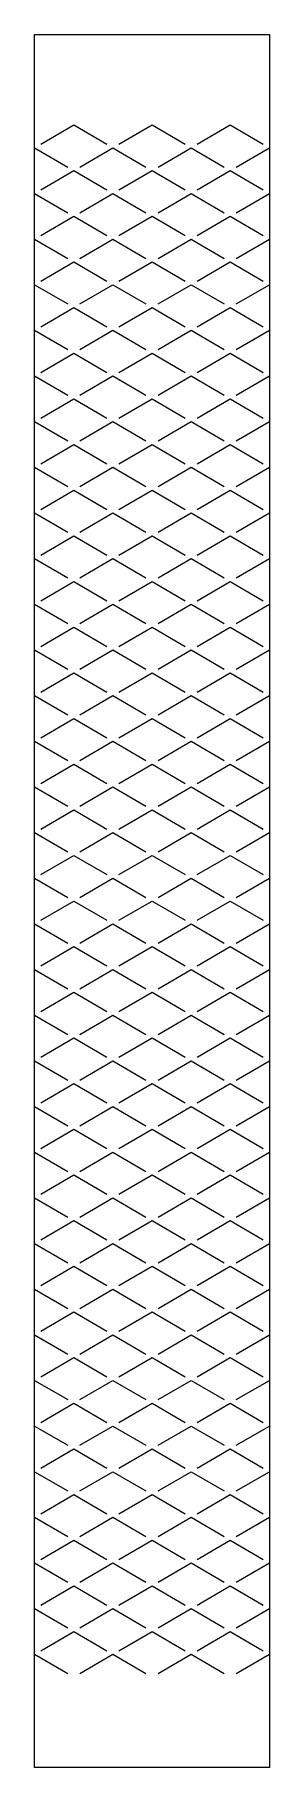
# Model space of a CAD drawing. Header units: metres. Extents: x 0 to 13, y 0 to 96.
import ezdxf

# ---------------------------------------------------------------- set-up
doc = ezdxf.new("R2010")
doc.units = ezdxf.units.M
doc.layers.add('TOP', color=1, linetype='Continuous', lineweight=0)

msp = doc.modelspace()

# ---------------------------------------------------------------- linework, layer by layer
at = {"layer": 'TOP'}
for p, q in [((0.338, 89.93), (2.167, 91)), ((2.167, 91), (3.995, 89.93)), ((4.671, 89.93), (6.5, 91)), ((6.5, 91), (8.329, 89.93)), ((9.005, 89.93), (10.833, 91)), ((10.833, 91), (12.662, 89.93)), ((0, 89.735), (1.829, 88.666)), ((2.505, 88.666), (4.333, 89.735)), ((4.333, 89.735), (6.162, 88.666)), ((6.838, 88.666), (8.667, 89.735)), ((8.667, 89.735), (10.495, 88.666)), ((11.171, 88.666), (13, 89.735)), ((0.338, 87.401), (2.167, 88.471)), ((2.167, 88.471), (3.995, 87.401)), ((4.671, 87.401), (6.5, 88.471)), ((6.5, 88.471), (8.329, 87.401)), ((9.005, 87.401), (10.833, 88.471)), ((10.833, 88.471), (12.662, 87.401)), ((0, 87.206), (1.829, 86.136)), ((2.505, 86.136), (4.333, 87.206)), ((4.333, 87.206), (6.162, 86.136)), ((6.838, 86.136), (8.667, 87.206)), ((8.667, 87.206), (10.495, 86.136)), ((11.171, 86.136), (13, 87.206)), ((0.338, 84.872), (2.167, 85.941)), ((2.167, 85.941), (3.995, 84.872)), ((4.671, 84.872), (6.5, 85.941)), ((6.5, 85.941), (8.329, 84.872)), ((9.005, 84.872), (10.833, 85.941)), ((10.833, 85.941), (12.662, 84.872)), ((0, 84.676), (1.829, 83.607)), ((2.505, 83.607), (4.333, 84.676)), ((4.333, 84.676), (6.162, 83.607)), ((6.838, 83.607), (8.667, 84.676)), ((8.667, 84.676), (10.495, 83.607)), ((11.171, 83.607), (13, 84.676)), ((0.338, 82.342), (2.167, 83.412)), ((2.167, 83.412), (3.995, 82.342)), ((4.671, 82.342), (6.5, 83.412)), ((6.5, 83.412), (8.329, 82.342)), ((9.005, 82.342), (10.833, 83.412)), ((10.833, 83.412), (12.662, 82.342)), ((0, 82.147), (1.829, 81.077)), ((2.505, 81.077), (4.333, 82.147)), ((4.333, 82.147), (6.162, 81.077)), ((6.838, 81.077), (8.667, 82.147)), ((8.667, 82.147), (10.495, 81.077)), ((11.171, 81.077), (13, 82.147)), ((0.338, 79.813), (2.167, 80.882)), ((2.167, 80.882), (3.995, 79.813)), ((4.671, 79.813), (6.5, 80.882)), ((6.5, 80.882), (8.329, 79.813)), ((9.005, 79.813), (10.833, 80.882)), ((10.833, 80.882), (12.662, 79.813)), ((0, 79.618), (1.829, 78.548)), ((2.505, 78.548), (4.333, 79.618)), ((4.333, 79.618), (6.162, 78.548)), ((6.838, 78.548), (8.667, 79.618)), ((8.667, 79.618), (10.495, 78.548)), ((11.171, 78.548), (13, 79.618)), ((0.338, 77.283), (2.167, 78.353)), ((2.167, 78.353), (3.995, 77.283)), ((4.671, 77.283), (6.5, 78.353)), ((6.5, 78.353), (8.329, 77.283)), ((9.005, 77.283), (10.833, 78.353)), ((10.833, 78.353), (12.662, 77.283)), ((0, 77.088), (1.829, 76.019)), ((2.505, 76.019), (4.333, 77.088)), ((4.333, 77.088), (6.162, 76.019)), ((6.838, 76.019), (8.667, 77.088)), ((8.667, 77.088), (10.495, 76.019)), ((11.171, 76.019), (13, 77.088)), ((0.338, 74.754), (2.167, 75.824)), ((2.167, 75.824), (3.995, 74.754)), ((4.671, 74.754), (6.5, 75.824)), ((6.5, 75.824), (8.329, 74.754)), ((9.005, 74.754), (10.833, 75.824)), ((10.833, 75.824), (12.662, 74.754)), ((0, 74.559), (1.829, 73.489)), ((2.505, 73.489), (4.333, 74.559)), ((4.333, 74.559), (6.162, 73.489)), ((6.838, 73.489), (8.667, 74.559)), ((8.667, 74.559), (10.495, 73.489)), ((11.171, 73.489), (13, 74.559)), ((0.338, 72.225), (2.167, 73.294)), ((2.167, 73.294), (3.995, 72.225)), ((4.671, 72.225), (6.5, 73.294)), ((6.5, 73.294), (8.329, 72.225)), ((9.005, 72.225), (10.833, 73.294)), ((10.833, 73.294), (12.662, 72.225)), ((0, 72.029), (1.829, 70.96)), ((2.505, 70.96), (4.333, 72.029)), ((4.333, 72.029), (6.162, 70.96)), ((6.838, 70.96), (8.667, 72.029)), ((8.667, 72.029), (10.495, 70.96)), ((11.171, 70.96), (13, 72.029)), ((0.338, 69.695), (2.167, 70.765)), ((2.167, 70.765), (3.995, 69.695)), ((4.671, 69.695), (6.5, 70.765)), ((6.5, 70.765), (8.329, 69.695)), ((9.005, 69.695), (10.833, 70.765)), ((10.833, 70.765), (12.662, 69.695)), ((0, 69.5), (1.829, 68.43)), ((2.505, 68.43), (4.333, 69.5)), ((4.333, 69.5), (6.162, 68.43)), ((6.838, 68.43), (8.667, 69.5)), ((8.667, 69.5), (10.495, 68.43)), ((11.171, 68.43), (13, 69.5)), ((0.338, 67.166), (2.167, 68.235)), ((2.167, 68.235), (3.995, 67.166)), ((4.671, 67.166), (6.5, 68.235)), ((6.5, 68.235), (8.329, 67.166)), ((9.005, 67.166), (10.833, 68.235)), ((10.833, 68.235), (12.662, 67.166)), ((0, 66.971), (1.829, 65.901)), ((2.505, 65.901), (4.333, 66.971)), ((4.333, 66.971), (6.162, 65.901)), ((6.838, 65.901), (8.667, 66.971)), ((8.667, 66.971), (10.495, 65.901)), ((11.171, 65.901), (13, 66.971)), ((0.338, 64.636), (2.167, 65.706)), ((2.167, 65.706), (3.995, 64.636)), ((4.671, 64.636), (6.5, 65.706)), ((6.5, 65.706), (8.329, 64.636)), ((9.005, 64.636), (10.833, 65.706)), ((10.833, 65.706), (12.662, 64.636)), ((0, 64.441), (1.829, 63.372)), ((2.505, 63.372), (4.333, 64.441)), ((4.333, 64.441), (6.162, 63.372)), ((6.838, 63.372), (8.667, 64.441)), ((8.667, 64.441), (10.495, 63.372)), ((11.171, 63.372), (13, 64.441)), ((0.338, 62.107), (2.167, 63.176)), ((2.167, 63.176), (3.995, 62.107)), ((4.671, 62.107), (6.5, 63.176)), ((6.5, 63.176), (8.329, 62.107)), ((9.005, 62.107), (10.833, 63.176)), ((10.833, 63.176), (12.662, 62.107)), ((0, 61.912), (1.829, 60.842)), ((2.505, 60.842), (4.333, 61.912)), ((4.333, 61.912), (6.162, 60.842)), ((6.838, 60.842), (8.667, 61.912)), ((8.667, 61.912), (10.495, 60.842)), ((11.171, 60.842), (13, 61.912)), ((0.338, 59.577), (2.167, 60.647)), ((2.167, 60.647), (3.995, 59.577)), ((4.671, 59.577), (6.5, 60.647)), ((6.5, 60.647), (8.329, 59.577)), ((9.005, 59.577), (10.833, 60.647)), ((10.833, 60.647), (12.662, 59.577)), ((0, 59.382), (1.829, 58.313)), ((2.505, 58.313), (4.333, 59.382)), ((4.333, 59.382), (6.162, 58.313)), ((6.838, 58.313), (8.667, 59.382)), ((8.667, 59.382), (10.495, 58.313)), ((11.171, 58.313), (13, 59.382)), ((0.338, 57.048), (2.167, 58.118)), ((2.167, 58.118), (3.995, 57.048)), ((4.671, 57.048), (6.5, 58.118)), ((6.5, 58.118), (8.329, 57.048)), ((9.005, 57.048), (10.833, 58.118)), ((10.833, 58.118), (12.662, 57.048)), ((0, 56.853), (1.829, 55.783)), ((2.505, 55.783), (4.333, 56.853)), ((4.333, 56.853), (6.162, 55.783)), ((6.838, 55.783), (8.667, 56.853)), ((8.667, 56.853), (10.495, 55.783)), ((11.171, 55.783), (13, 56.853)), ((0.338, 54.519), (2.167, 55.588)), ((2.167, 55.588), (3.995, 54.519)), ((4.671, 54.519), (6.5, 55.588)), ((6.5, 55.588), (8.329, 54.519)), ((9.005, 54.519), (10.833, 55.588)), ((10.833, 55.588), (12.662, 54.519)), ((0, 54.324), (1.829, 53.254)), ((2.505, 53.254), (4.333, 54.324)), ((4.333, 54.324), (6.162, 53.254)), ((6.838, 53.254), (8.667, 54.324)), ((8.667, 54.324), (10.495, 53.254)), ((11.171, 53.254), (13, 54.324)), ((0.338, 51.989), (2.167, 53.059)), ((2.167, 53.059), (3.995, 51.989)), ((4.671, 51.989), (6.5, 53.059)), ((6.5, 53.059), (8.329, 51.989)), ((9.005, 51.989), (10.833, 53.059)), ((10.833, 53.059), (12.662, 51.989)), ((0, 51.794), (1.829, 50.725)), ((2.505, 50.725), (4.333, 51.794)), ((4.333, 51.794), (6.162, 50.725)), ((6.838, 50.725), (8.667, 51.794)), ((8.667, 51.794), (10.495, 50.725)), ((11.171, 50.725), (13, 51.794)), ((0.338, 49.46), (2.167, 50.529)), ((2.167, 50.529), (3.995, 49.46)), ((4.671, 49.46), (6.5, 50.529)), ((6.5, 50.529), (8.329, 49.46)), ((9.005, 49.46), (10.833, 50.529)), ((10.833, 50.529), (12.662, 49.46)), ((0, 49.265), (1.829, 48.195)), ((2.505, 48.195), (4.333, 49.265)), ((4.333, 49.265), (6.162, 48.195)), ((6.838, 48.195), (8.667, 49.265)), ((8.667, 49.265), (10.495, 48.195)), ((11.171, 48.195), (13, 49.265)), ((0.338, 46.93), (2.167, 48)), ((2.167, 48), (3.995, 46.93)), ((4.671, 46.93), (6.5, 48)), ((6.5, 48), (8.329, 46.93)), ((9.005, 46.93), (10.833, 48)), ((10.833, 48), (12.662, 46.93)), ((0, 46.735), (1.829, 45.666)), ((2.505, 45.666), (4.333, 46.735)), ((4.333, 46.735), (6.162, 45.666)), ((6.838, 45.666), (8.667, 46.735)), ((8.667, 46.735), (10.495, 45.666)), ((11.171, 45.666), (13, 46.735)), ((0.338, 44.401), (2.167, 45.471)), ((2.167, 45.471), (3.995, 44.401)), ((4.671, 44.401), (6.5, 45.471)), ((6.5, 45.471), (8.329, 44.401)), ((9.005, 44.401), (10.833, 45.471)), ((10.833, 45.471), (12.662, 44.401)), ((0, 44.206), (1.829, 43.136)), ((2.505, 43.136), (4.333, 44.206)), ((4.333, 44.206), (6.162, 43.136)), ((6.838, 43.136), (8.667, 44.206)), ((8.667, 44.206), (10.495, 43.136)), ((11.171, 43.136), (13, 44.206)), ((0.338, 41.872), (2.167, 42.941)), ((2.167, 42.941), (3.995, 41.872)), ((4.671, 41.872), (6.5, 42.941)), ((6.5, 42.941), (8.329, 41.872)), ((9.005, 41.872), (10.833, 42.941)), ((10.833, 42.941), (12.662, 41.872)), ((0, 41.676), (1.829, 40.607)), ((2.505, 40.607), (4.333, 41.676)), ((4.333, 41.676), (6.162, 40.607)), ((6.838, 40.607), (8.667, 41.676)), ((8.667, 41.676), (10.495, 40.607)), ((11.171, 40.607), (13, 41.676)), ((0.338, 39.342), (2.167, 40.412)), ((2.167, 40.412), (3.995, 39.342)), ((4.671, 39.342), (6.5, 40.412)), ((6.5, 40.412), (8.329, 39.342)), ((9.005, 39.342), (10.833, 40.412)), ((10.833, 40.412), (12.662, 39.342)), ((0, 39.147), (1.829, 38.077)), ((2.505, 38.077), (4.333, 39.147)), ((4.333, 39.147), (6.162, 38.077)), ((6.838, 38.077), (8.667, 39.147)), ((8.667, 39.147), (10.495, 38.077)), ((11.171, 38.077), (13, 39.147)), ((0.338, 36.813), (2.167, 37.882)), ((2.167, 37.882), (3.995, 36.813)), ((4.671, 36.813), (6.5, 37.882)), ((6.5, 37.882), (8.329, 36.813)), ((9.005, 36.813), (10.833, 37.882)), ((10.833, 37.882), (12.662, 36.813)), ((0, 36.618), (1.829, 35.548)), ((2.505, 35.548), (4.333, 36.618)), ((4.333, 36.618), (6.162, 35.548)), ((6.838, 35.548), (8.667, 36.618)), ((8.667, 36.618), (10.495, 35.548)), ((11.171, 35.548), (13, 36.618)), ((0.338, 34.283), (2.167, 35.353)), ((2.167, 35.353), (3.995, 34.283)), ((4.671, 34.283), (6.5, 35.353)), ((6.5, 35.353), (8.329, 34.283)), ((9.005, 34.283), (10.833, 35.353)), ((10.833, 35.353), (12.662, 34.283)), ((0, 34.088), (1.829, 33.019)), ((2.505, 33.019), (4.333, 34.088)), ((4.333, 34.088), (6.162, 33.019)), ((6.838, 33.019), (8.667, 34.088)), ((8.667, 34.088), (10.495, 33.019)), ((11.171, 33.019), (13, 34.088)), ((0.338, 31.754), (2.167, 32.824)), ((2.167, 32.824), (3.995, 31.754)), ((4.671, 31.754), (6.5, 32.824)), ((6.5, 32.824), (8.329, 31.754)), ((9.005, 31.754), (10.833, 32.824)), ((10.833, 32.824), (12.662, 31.754)), ((0, 31.559), (1.829, 30.489)), ((2.505, 30.489), (4.333, 31.559)), ((4.333, 31.559), (6.162, 30.489)), ((6.838, 30.489), (8.667, 31.559)), ((8.667, 31.559), (10.495, 30.489)), ((11.171, 30.489), (13, 31.559)), ((0.338, 29.225), (2.167, 30.294)), ((2.167, 30.294), (3.995, 29.225)), ((4.671, 29.225), (6.5, 30.294)), ((6.5, 30.294), (8.329, 29.225)), ((9.005, 29.225), (10.833, 30.294)), ((10.833, 30.294), (12.662, 29.225)), ((0, 29.029), (1.829, 27.96)), ((2.505, 27.96), (4.333, 29.029)), ((4.333, 29.029), (6.162, 27.96)), ((6.838, 27.96), (8.667, 29.029)), ((8.667, 29.029), (10.495, 27.96)), ((11.171, 27.96), (13, 29.029)), ((0.338, 26.695), (2.167, 27.765)), ((2.167, 27.765), (3.995, 26.695)), ((4.671, 26.695), (6.5, 27.765)), ((6.5, 27.765), (8.329, 26.695)), ((9.005, 26.695), (10.833, 27.765)), ((10.833, 27.765), (12.662, 26.695)), ((0, 26.5), (1.829, 25.43)), ((2.505, 25.43), (4.333, 26.5)), ((4.333, 26.5), (6.162, 25.43)), ((6.838, 25.43), (8.667, 26.5)), ((8.667, 26.5), (10.495, 25.43)), ((11.171, 25.43), (13, 26.5)), ((0.338, 24.166), (2.167, 25.235)), ((2.167, 25.235), (3.995, 24.166)), ((4.671, 24.166), (6.5, 25.235)), ((6.5, 25.235), (8.329, 24.166)), ((9.005, 24.166), (10.833, 25.235)), ((10.833, 25.235), (12.662, 24.166)), ((0, 23.971), (1.829, 22.901)), ((2.505, 22.901), (4.333, 23.971)), ((4.333, 23.971), (6.162, 22.901)), ((6.838, 22.901), (8.667, 23.971)), ((8.667, 23.971), (10.495, 22.901)), ((11.171, 22.901), (13, 23.971)), ((0.338, 21.636), (2.167, 22.706)), ((2.167, 22.706), (3.995, 21.636)), ((4.671, 21.636), (6.5, 22.706)), ((6.5, 22.706), (8.329, 21.636)), ((9.005, 21.636), (10.833, 22.706)), ((10.833, 22.706), (12.662, 21.636)), ((0, 21.441), (1.829, 20.372)), ((2.505, 20.372), (4.333, 21.441)), ((4.333, 21.441), (6.162, 20.372)), ((6.838, 20.372), (8.667, 21.441)), ((8.667, 21.441), (10.495, 20.372)), ((11.171, 20.372), (13, 21.441)), ((0.338, 19.107), (2.167, 20.176)), ((2.167, 20.176), (3.995, 19.107)), ((4.671, 19.107), (6.5, 20.176)), ((6.5, 20.176), (8.329, 19.107)), ((9.005, 19.107), (10.833, 20.176)), ((10.833, 20.176), (12.662, 19.107)), ((0, 18.912), (1.829, 17.842)), ((2.505, 17.842), (4.333, 18.912)), ((4.333, 18.912), (6.162, 17.842)), ((6.838, 17.842), (8.667, 18.912)), ((8.667, 18.912), (10.495, 17.842)), ((11.171, 17.842), (13, 18.912)), ((0.338, 16.577), (2.167, 17.647)), ((2.167, 17.647), (3.995, 16.577)), ((4.671, 16.577), (6.5, 17.647)), ((6.5, 17.647), (8.329, 16.577)), ((9.005, 16.577), (10.833, 17.647)), ((10.833, 17.647), (12.662, 16.577)), ((0, 16.382), (1.829, 15.313)), ((2.505, 15.313), (4.333, 16.382)), ((4.333, 16.382), (6.162, 15.313)), ((6.838, 15.313), (8.667, 16.382)), ((8.667, 16.382), (10.495, 15.313)), ((11.171, 15.313), (13, 16.382)), ((0.338, 14.048), (2.167, 15.118)), ((2.167, 15.118), (3.995, 14.048)), ((4.671, 14.048), (6.5, 15.118)), ((6.5, 15.118), (8.329, 14.048)), ((9.005, 14.048), (10.833, 15.118)), ((10.833, 15.118), (12.662, 14.048)), ((0, 13.853), (1.829, 12.783)), ((2.505, 12.783), (4.333, 13.853)), ((4.333, 13.853), (6.162, 12.783)), ((6.838, 12.783), (8.667, 13.853)), ((8.667, 13.853), (10.495, 12.783)), ((11.171, 12.783), (13, 13.853)), ((0.338, 11.519), (2.167, 12.588)), ((2.167, 12.588), (3.995, 11.519)), ((4.671, 11.519), (6.5, 12.588)), ((6.5, 12.588), (8.329, 11.519)), ((9.005, 11.519), (10.833, 12.588)), ((10.833, 12.588), (12.662, 11.519)), ((0, 11.324), (1.829, 10.254)), ((2.505, 10.254), (4.333, 11.324)), ((4.333, 11.324), (6.162, 10.254)), ((6.838, 10.254), (8.667, 11.324)), ((8.667, 11.324), (10.495, 10.254)), ((11.171, 10.254), (13, 11.324)), ((0.338, 8.989), (2.167, 10.059)), ((2.167, 10.059), (3.995, 8.989)), ((4.671, 8.989), (6.5, 10.059)), ((6.5, 10.059), (8.329, 8.989)), ((9.005, 8.989), (10.833, 10.059)), ((10.833, 10.059), (12.662, 8.989)), ((0, 8.794), (1.829, 7.725)), ((2.505, 7.725), (4.333, 8.794)), ((4.333, 8.794), (6.162, 7.725)), ((6.838, 7.725), (8.667, 8.794)), ((8.667, 8.794), (10.495, 7.725)), ((11.171, 7.725), (13, 8.794)), ((0.338, 6.46), (2.167, 7.529)), ((2.167, 7.529), (3.995, 6.46)), ((4.671, 6.46), (6.5, 7.529)), ((6.5, 7.529), (8.329, 6.46)), ((9.005, 6.46), (10.833, 7.529)), ((10.833, 7.529), (12.662, 6.46)), ((0, 6.265), (1.829, 5.195)), ((2.505, 5.195), (4.333, 6.265)), ((4.333, 6.265), (6.162, 5.195)), ((6.838, 5.195), (8.667, 6.265)), ((8.667, 6.265), (10.495, 5.195)), ((11.171, 5.195), (13, 6.265))]:
    msp.add_line(p, q, dxfattribs=at)
msp.add_lwpolyline([(0, 0), (0, 96), (13, 96), (13, 0)], close=True, dxfattribs=at)

doc.saveas('drawing.dxf')
